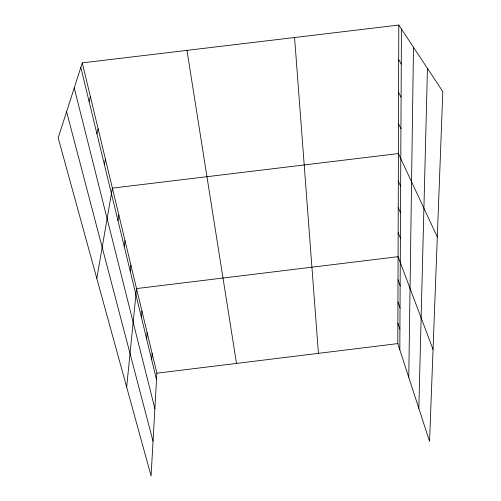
<?xml version="1.0" encoding="UTF-8"?>
<svg xmlns="http://www.w3.org/2000/svg" width="501" height="501" viewBox="0 0 501 501"><rect width="100%" height="100%" fill="white"/><g stroke="black" fill="none" stroke-linecap="round" stroke-linejoin="round"><path stroke-width="0.75" d="M398.796 25.05L442.815 91.608L429.557 441.45L397.807 343.598L398.796 25.05L82.283 62.882L58.185 137.869L151.083 475.95L156.876 373.195L82.283 62.882M399.817 349.786L401.451 29.064M408.766 377.366L413.494 47.269M418.836 408.403L427.453 68.38M151.678 359.743L152.097 353.311M146.643 338.964L147.125 332.62M141.395 317.315L141.94 311.058M126.665 387.091L136.535 288.576L398.076 256.687L433.046 349.422M130.204 271.135L130.899 265.11M124.229 246.486L125.006 240.593M117.979 220.69L118.843 214.96M96.806 278.431L112.393 188.125L398.395 153.563L437.31 236.967M104.358 164.472L105.423 159.136M96.918 133.773L98.102 128.676M89.084 101.459L90.399 96.63M156.876 373.195L397.807 343.598M398.69 59.675L401.276 64.022M398.589 92.547L401.107 97.188M398.489 123.803L400.944 128.707M398.314 181.105L400.65 186.428M398.232 207.42L400.512 212.919M398.151 232.589L400.387 238.244M398.007 279.777L400.142 285.683M397.938 301.921L400.03 307.933M397.869 323.176L399.923 329.282M66.595 111.685L153.043 441.237M74.242 87.907L154.878 408.641M80.83 67.403L156.512 379.689M186.961 50.369L236.516 363.413M294.575 37.506L318.436 353.349"/></g></svg>
